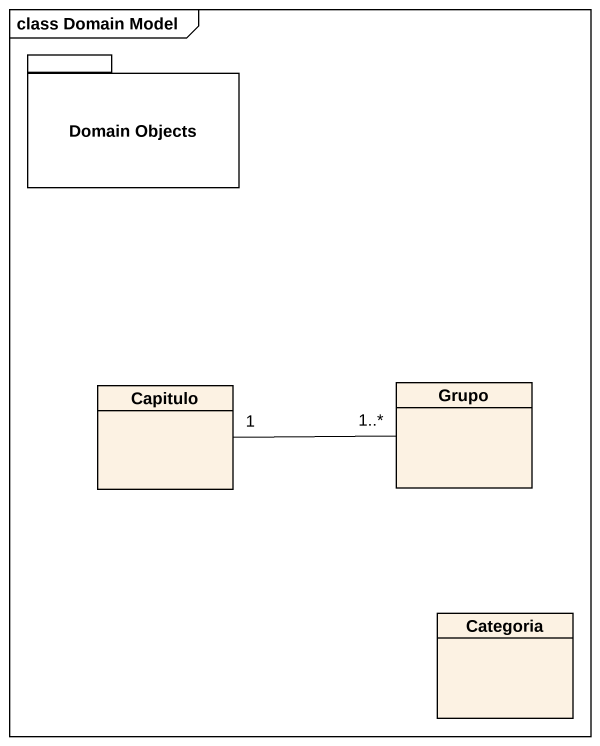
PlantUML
@startuml
mainframe class Domain Model
hide circle
hide empty members
package "Domain Objects" as Domain_Objects {
}
class Capitulo
class Grupo
class Categoria
Capitulo "1" -right- "1..*" Grupo
@enduml
